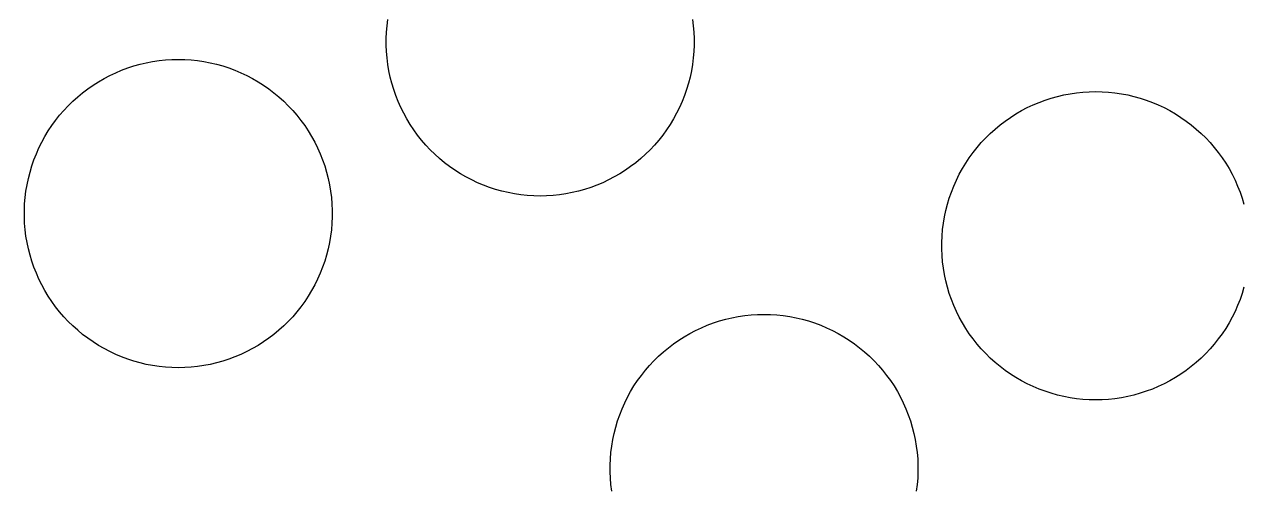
# Model space of a CAD drawing. Header units: metres. Extents: x -102 to 102, y -50 to 50.
# Drawn here: x 27.24 to 39.9, y -11.99 to -7.18 of the extents above; entities that cross this region are included whole.
import ezdxf

# ---------------------------------------------------------------- set-up
doc = ezdxf.new("R2010")
doc.units = ezdxf.units.M

msp = doc.modelspace()

# ---------------------------------------------------------------- linework, layer by layer
for p, q in [((31.004, -7.26408), (31.0097, -7.19731)), ((31.0097, -7.19731), (31.0181, -7.13083)), ((34.1837, -7.13083), (34.1921, -7.19731)), ((34.1921, -7.19731), (34.1977, -7.26408)), ((31.0012, -7.33105), (31.004, -7.26408)), ((31.0012, -7.39806), (31.0012, -7.33105)), ((34.1977, -7.26408), (34.2005, -7.33105)), ((34.2005, -7.33105), (34.2005, -7.39806)), ((31.004, -7.46503), (31.0012, -7.39806)), ((31.0097, -7.5318), (31.004, -7.46503)), ((34.1977, -7.46503), (34.1921, -7.5318)), ((34.2005, -7.39806), (34.1977, -7.46503)), ((28.4429, -7.597), (28.5082, -7.5817)), ((28.5082, -7.5817), (28.574, -7.56914)), ((28.574, -7.56914), (28.6403, -7.55936)), ((28.6403, -7.55936), (28.707, -7.55235)), ((28.707, -7.55235), (28.7738, -7.54814)), ((28.7738, -7.54814), (28.8408, -7.54674)), ((28.8408, -7.54674), (28.9078, -7.54814)), ((28.9078, -7.54814), (28.9747, -7.55235)), ((28.9747, -7.55235), (29.0414, -7.55936)), ((29.0414, -7.55936), (29.1077, -7.56914)), ((29.1077, -7.56914), (29.1735, -7.5817)), ((29.1735, -7.5817), (29.2387, -7.597)), ((31.0181, -7.59828), (31.0097, -7.5318)), ((34.1921, -7.5318), (34.1837, -7.59828)), ((28.07, -7.74464), (28.1294, -7.71359)), ((28.1294, -7.71359), (28.1901, -7.68506)), ((28.1901, -7.68506), (28.2518, -7.6591)), ((28.2518, -7.6591), (28.3147, -7.63574)), ((28.3147, -7.63574), (28.3784, -7.61502)), ((28.3784, -7.61502), (28.4429, -7.597)), ((29.2387, -7.597), (29.3033, -7.61502)), ((29.3033, -7.61502), (29.367, -7.63574)), ((29.367, -7.63574), (29.4298, -7.6591)), ((29.4298, -7.6591), (29.4916, -7.68506)), ((29.4916, -7.68506), (29.5523, -7.71359)), ((29.5523, -7.71359), (29.6116, -7.74464)), ((31.0292, -7.66437), (31.0181, -7.59828)), ((31.0432, -7.72992), (31.0292, -7.66437)), ((34.1725, -7.66437), (34.1586, -7.72992)), ((34.1837, -7.59828), (34.1725, -7.66437)), ((27.9004, -7.85231), (27.9554, -7.81407)), ((27.9554, -7.81407), (28.012, -7.77815)), ((28.012, -7.77815), (28.07, -7.74464)), ((29.6116, -7.74464), (29.6697, -7.77815)), ((29.6697, -7.77815), (29.7263, -7.81407)), ((29.7263, -7.81407), (29.7813, -7.85231)), ((31.0598, -7.79483), (31.0432, -7.72992)), ((31.0792, -7.85898), (31.0598, -7.79483)), ((34.142, -7.79483), (34.1226, -7.85898)), ((34.1586, -7.72992), (34.142, -7.79483)), ((27.7456, -7.98039), (27.7954, -7.93555)), ((27.7954, -7.93555), (27.847, -7.89282)), ((27.847, -7.89282), (27.9004, -7.85231)), ((29.7813, -7.85231), (29.8347, -7.89282)), ((29.8347, -7.89282), (29.8863, -7.93555)), ((29.8863, -7.93555), (29.9361, -7.98039)), ((31.1012, -7.92227), (31.0792, -7.85898)), ((31.1259, -7.98457), (31.1012, -7.92227)), ((34.1005, -7.92227), (34.0759, -7.98457)), ((34.1226, -7.85898), (34.1005, -7.92227)), ((37.7847, -7.993), (37.8475, -7.96964)), ((37.8475, -7.96964), (37.9112, -7.94893)), ((37.9112, -7.94893), (37.9758, -7.93091)), ((37.9758, -7.93091), (38.041, -7.9156)), ((38.041, -7.9156), (38.1068, -7.90305)), ((38.1068, -7.90305), (38.1731, -7.89325)), ((38.1731, -7.89325), (38.2398, -7.88625)), ((38.2398, -7.88625), (38.3067, -7.88203)), ((38.3067, -7.88203), (38.3737, -7.88063)), ((38.3737, -7.88063), (38.4407, -7.88203)), ((38.4407, -7.88203), (38.5075, -7.88625)), ((38.5075, -7.88625), (38.5742, -7.89325)), ((38.5742, -7.89325), (38.6405, -7.90305)), ((38.6405, -7.90305), (38.7063, -7.9156)), ((38.7063, -7.9156), (38.7716, -7.93091)), ((38.7716, -7.93091), (38.8361, -7.94893)), ((38.8361, -7.94893), (38.8998, -7.96964)), ((38.8998, -7.96964), (38.9627, -7.993)), ((27.608, -8.12686), (27.6518, -8.07613)), ((27.6518, -8.07613), (27.6977, -8.02728)), ((27.6977, -8.02728), (27.7456, -7.98039)), ((29.9361, -7.98039), (29.984, -8.02728)), ((29.984, -8.02728), (30.0299, -8.07613)), ((30.0299, -8.07613), (30.0737, -8.12686)), ((31.1532, -8.04581), (31.1259, -7.98457)), ((31.183, -8.10583), (31.1532, -8.04581)), ((34.0486, -8.04581), (34.0188, -8.10583)), ((34.0759, -7.98457), (34.0486, -8.04581)), ((37.5448, -8.11205), (37.6028, -8.07854)), ((37.6028, -8.07854), (37.6622, -8.0475)), ((37.6622, -8.0475), (37.7229, -8.01897)), ((37.7229, -8.01897), (37.7847, -7.993)), ((38.9627, -7.993), (39.0244, -8.01897)), ((39.0244, -8.01897), (39.0851, -8.0475)), ((39.0851, -8.0475), (39.1445, -8.07854)), ((39.1445, -8.07854), (39.2025, -8.11205)), ((27.527, -8.2336), (27.5664, -8.17938)), ((27.5664, -8.17938), (27.608, -8.12686)), ((30.0737, -8.12686), (30.1153, -8.17938)), ((30.1153, -8.17938), (30.1547, -8.2336)), ((31.2153, -8.16455), (31.183, -8.10583)), ((31.25, -8.22188), (31.2153, -8.16455)), ((31.287, -8.27769), (31.25, -8.22188)), ((33.9518, -8.22188), (33.9147, -8.27769)), ((33.9865, -8.16455), (33.9518, -8.22188)), ((34.0188, -8.10583), (33.9865, -8.16455)), ((37.3282, -8.26944), (37.3798, -8.22673)), ((37.3798, -8.22673), (37.4332, -8.1862)), ((37.4332, -8.1862), (37.4882, -8.14796)), ((37.4882, -8.14796), (37.5448, -8.11205)), ((39.2025, -8.11205), (39.2591, -8.14796)), ((39.2591, -8.14796), (39.3141, -8.1862)), ((39.3141, -8.1862), (39.3675, -8.22673)), ((39.3675, -8.22673), (39.4191, -8.26944)), ((27.4229, -8.40547), (27.4552, -8.34674)), ((27.4552, -8.34674), (27.4899, -8.28941)), ((27.4899, -8.28941), (27.527, -8.2336)), ((30.1547, -8.2336), (30.1918, -8.28941)), ((30.1918, -8.28941), (30.2265, -8.34674)), ((30.2265, -8.34674), (30.2588, -8.40547)), ((31.3264, -8.33191), (31.287, -8.27769)), ((31.3681, -8.38443), (31.3264, -8.33191)), ((33.8753, -8.33191), (33.8337, -8.38443)), ((33.9147, -8.27769), (33.8753, -8.33191)), ((37.2305, -8.36118), (37.2784, -8.31429)), ((37.2784, -8.31429), (37.3282, -8.26944)), ((39.4191, -8.26944), (39.4689, -8.31429)), ((39.4689, -8.31429), (39.5168, -8.36118)), ((27.3659, -8.52672), (27.3931, -8.46548)), ((27.3931, -8.46548), (27.4229, -8.40547)), ((30.2588, -8.40547), (30.2886, -8.46548)), ((30.2886, -8.46548), (30.3158, -8.52672)), ((31.4119, -8.43517), (31.3681, -8.38443)), ((31.4577, -8.48402), (31.4119, -8.43517)), ((33.7899, -8.43517), (33.744, -8.48402)), ((33.8337, -8.38443), (33.7899, -8.43517)), ((37.0992, -8.51328), (37.1408, -8.46075)), ((37.1408, -8.46075), (37.1846, -8.41002)), ((37.1846, -8.41002), (37.2305, -8.36118)), ((39.5168, -8.36118), (39.5627, -8.41002)), ((39.5627, -8.41002), (39.6065, -8.46075)), ((39.6065, -8.46075), (39.6481, -8.51328)), ((27.3192, -8.65231), (27.3412, -8.58902)), ((27.3412, -8.58902), (27.3659, -8.52672)), ((30.3158, -8.52672), (30.3405, -8.58902)), ((30.3405, -8.58902), (30.3625, -8.65231)), ((31.5056, -8.5309), (31.4577, -8.48402)), ((31.5554, -8.57574), (31.5056, -8.5309)), ((31.6071, -8.61847), (31.5554, -8.57574)), ((33.6464, -8.57574), (33.5947, -8.61847)), ((33.6962, -8.5309), (33.6464, -8.57574)), ((33.744, -8.48402), (33.6962, -8.5309)), ((37.0227, -8.62331), (37.0598, -8.56749)), ((37.0598, -8.56749), (37.0992, -8.51328)), ((39.6481, -8.51328), (39.6875, -8.56749)), ((39.6875, -8.56749), (39.7246, -8.62331)), ((27.2831, -8.78137), (27.2998, -8.71646)), ((27.2998, -8.71646), (27.3192, -8.65231)), ((30.3625, -8.65231), (30.3819, -8.71646)), ((30.3819, -8.71646), (30.3986, -8.78137)), ((31.6604, -8.65898), (31.6071, -8.61847)), ((31.7155, -8.69724), (31.6604, -8.65898)), ((31.772, -8.73314), (31.7155, -8.69724)), ((31.8301, -8.76665), (31.772, -8.73314)), ((33.4297, -8.73314), (33.3717, -8.76665)), ((33.4863, -8.69724), (33.4297, -8.73314)), ((33.5414, -8.65898), (33.4863, -8.69724)), ((33.5947, -8.61847), (33.5414, -8.65898)), ((36.9557, -8.73936), (36.988, -8.68063)), ((36.988, -8.68063), (37.0227, -8.62331)), ((39.7246, -8.62331), (39.7593, -8.68063)), ((39.7593, -8.68063), (39.7916, -8.73936)), ((27.258, -8.91301), (27.2692, -8.84692)), ((27.2692, -8.84692), (27.2831, -8.78137)), ((30.3986, -8.78137), (30.4125, -8.84692)), ((30.4125, -8.84692), (30.4237, -8.91301)), ((31.8895, -8.7977), (31.8301, -8.76665)), ((31.9501, -8.82623), (31.8895, -8.7977)), ((32.0119, -8.8522), (31.9501, -8.82623)), ((32.0747, -8.87556), (32.0119, -8.8522)), ((33.1899, -8.8522), (33.1271, -8.87556)), ((33.2517, -8.82623), (33.1899, -8.8522)), ((33.3123, -8.7977), (33.2517, -8.82623)), ((33.3717, -8.76665), (33.3123, -8.7977)), ((36.874, -8.92291), (36.8987, -8.86061)), ((36.8987, -8.86061), (36.9259, -8.79939)), ((36.9259, -8.79939), (36.9557, -8.73936)), ((39.7916, -8.73936), (39.8214, -8.79939)), ((39.8214, -8.79939), (39.8486, -8.86061)), ((39.8486, -8.86061), (39.8733, -8.92291)), ((27.244, -9.04628), (27.2496, -8.97949)), ((27.2496, -8.97949), (27.258, -8.91301)), ((30.4237, -8.91301), (30.4321, -8.97949)), ((30.4321, -8.97949), (30.4377, -9.04628)), ((32.1384, -8.89627), (32.0747, -8.87556)), ((32.203, -8.91429), (32.1384, -8.89627)), ((32.2682, -8.9296), (32.203, -8.91429)), ((32.3341, -8.94215), (32.2682, -8.9296)), ((32.4004, -8.95193), (32.3341, -8.94215)), ((32.467, -8.95894), (32.4004, -8.95193)), ((32.5339, -8.96315), (32.467, -8.95894)), ((32.6009, -8.96455), (32.5339, -8.96315)), ((32.6679, -8.96315), (32.6009, -8.96455)), ((32.7348, -8.95894), (32.6679, -8.96315)), ((32.8014, -8.95193), (32.7348, -8.95894)), ((32.8677, -8.94215), (32.8014, -8.95193)), ((32.9335, -8.9296), (32.8677, -8.94215)), ((32.9988, -8.91429), (32.9335, -8.9296)), ((33.0633, -8.89627), (32.9988, -8.91429)), ((33.1271, -8.87556), (33.0633, -8.89627)), ((36.8326, -9.05037), (36.852, -8.98621)), ((36.852, -8.98621), (36.874, -8.92291)), ((39.8733, -8.92291), (39.8953, -8.98621)), ((39.8953, -8.98621), (39.9147, -9.05037)), ((27.2412, -9.11324), (27.244, -9.04628)), ((27.2412, -9.18025), (27.2412, -9.11324)), ((30.4377, -9.04628), (30.4405, -9.11324)), ((30.4405, -9.11324), (30.4405, -9.18025)), ((36.8159, -9.11526), (36.8326, -9.05037)), ((27.244, -9.24721), (27.2412, -9.18025)), ((30.4405, -9.18025), (30.4377, -9.24721)), ((36.7908, -9.2469), (36.802, -9.18082)), ((36.802, -9.18082), (36.8159, -9.11526)), ((27.2496, -9.31398), (27.244, -9.24721)), ((27.258, -9.38048), (27.2496, -9.31398)), ((30.4321, -9.31398), (30.4237, -9.38048)), ((30.4377, -9.24721), (30.4321, -9.31398)), ((36.7768, -9.38017), (36.7824, -9.31339)), ((36.7824, -9.31339), (36.7908, -9.2469)), ((27.2692, -9.44655), (27.258, -9.38048)), ((27.2831, -9.5121), (27.2692, -9.44655)), ((30.4125, -9.44655), (30.3986, -9.5121)), ((30.4237, -9.38048), (30.4125, -9.44655)), ((36.774, -9.44713), (36.7768, -9.38017)), ((36.774, -9.51414), (36.774, -9.44713)), ((27.2998, -9.57701), (27.2831, -9.5121)), ((27.3192, -9.64116), (27.2998, -9.57701)), ((30.3819, -9.57701), (30.3625, -9.64116)), ((30.3986, -9.5121), (30.3819, -9.57701)), ((36.7768, -9.5811), (36.774, -9.51414)), ((36.7824, -9.64787), (36.7768, -9.5811)), ((27.3412, -9.70445), (27.3192, -9.64116)), ((27.3659, -9.76677), (27.3412, -9.70445)), ((30.3405, -9.70445), (30.3158, -9.76677)), ((30.3625, -9.64116), (30.3405, -9.70445)), ((36.7908, -9.71437), (36.7824, -9.64787)), ((36.802, -9.78044), (36.7908, -9.71437)), ((27.3931, -9.82799), (27.3659, -9.76677)), ((27.4229, -9.88802), (27.3931, -9.82799)), ((30.2886, -9.82799), (30.2588, -9.88802)), ((30.3158, -9.76677), (30.2886, -9.82799)), ((36.8159, -9.84599), (36.802, -9.78044)), ((36.8326, -9.9109), (36.8159, -9.84599)), ((27.4552, -9.94673), (27.4229, -9.88802)), ((27.4899, -10.0041), (27.4552, -9.94673)), ((30.2265, -9.94673), (30.1918, -10.0041)), ((30.2588, -9.88802), (30.2265, -9.94673)), ((36.852, -9.97507), (36.8326, -9.9109)), ((36.874, -10.0383), (36.852, -9.97507)), ((39.8953, -9.97507), (39.8733, -10.0383)), ((39.9147, -9.9109), (39.8953, -9.97507)), ((27.527, -10.0599), (27.4899, -10.0041)), ((27.5664, -10.1141), (27.527, -10.0599)), ((27.608, -10.1666), (27.5664, -10.1141)), ((30.1153, -10.1141), (30.0737, -10.1666)), ((30.1547, -10.0599), (30.1153, -10.1141)), ((30.1918, -10.0041), (30.1547, -10.0599)), ((36.8987, -10.1007), (36.874, -10.0383)), ((36.9259, -10.1619), (36.8987, -10.1007)), ((39.8486, -10.1007), (39.8214, -10.1619)), ((39.8733, -10.0383), (39.8486, -10.1007)), ((27.6518, -10.2173), (27.608, -10.1666)), ((27.6977, -10.2662), (27.6518, -10.2173)), ((30.0299, -10.2173), (29.984, -10.2662)), ((30.0737, -10.1666), (30.0299, -10.2173)), ((34.4646, -10.2614), (34.5291, -10.2433)), ((34.5291, -10.2433), (34.5944, -10.228)), ((34.5944, -10.228), (34.6602, -10.2155)), ((34.6602, -10.2155), (34.7265, -10.2057)), ((34.7265, -10.2057), (34.7932, -10.1987)), ((34.7932, -10.1987), (34.86, -10.1945)), ((34.86, -10.1945), (34.927, -10.1931)), ((34.927, -10.1931), (34.994, -10.1945)), ((34.994, -10.1945), (35.0609, -10.1987)), ((35.0609, -10.1987), (35.1276, -10.2057)), ((35.1276, -10.2057), (35.1939, -10.2155)), ((35.1939, -10.2155), (35.2597, -10.228)), ((35.2597, -10.228), (35.325, -10.2433)), ((35.325, -10.2433), (35.3895, -10.2614)), ((36.9557, -10.2219), (36.9259, -10.1619)), ((36.988, -10.2806), (36.9557, -10.2219)), ((39.7916, -10.2219), (39.7593, -10.2806)), ((39.8214, -10.1619), (39.7916, -10.2219)), ((27.7456, -10.3131), (27.6977, -10.2662)), ((27.7954, -10.3579), (27.7456, -10.3131)), ((27.847, -10.4007), (27.7954, -10.3579)), ((29.8863, -10.3579), (29.8347, -10.4007)), ((29.9361, -10.3131), (29.8863, -10.3579)), ((29.984, -10.2662), (29.9361, -10.3131)), ((34.1562, -10.391), (34.2156, -10.3599)), ((34.2156, -10.3599), (34.2763, -10.3314)), ((34.2763, -10.3314), (34.338, -10.3054)), ((34.338, -10.3054), (34.4009, -10.2821)), ((34.4009, -10.2821), (34.4646, -10.2614)), ((35.3895, -10.2614), (35.4532, -10.2821)), ((35.4532, -10.2821), (35.5161, -10.3054)), ((35.5161, -10.3054), (35.5778, -10.3314)), ((35.5778, -10.3314), (35.6385, -10.3599)), ((35.6385, -10.3599), (35.6979, -10.391)), ((37.0227, -10.338), (36.988, -10.2806)), ((37.0598, -10.3938), (37.0227, -10.338)), ((39.7246, -10.338), (39.6875, -10.3938)), ((39.7593, -10.2806), (39.7246, -10.338)), ((27.9004, -10.4412), (27.847, -10.4007)), ((27.9554, -10.4794), (27.9004, -10.4412)), ((28.012, -10.5153), (27.9554, -10.4794)), ((29.7263, -10.4794), (29.6697, -10.5153)), ((29.7813, -10.4412), (29.7263, -10.4794)), ((29.8347, -10.4007), (29.7813, -10.4412)), ((33.9332, -10.5392), (33.9866, -10.4986)), ((33.9866, -10.4986), (34.0416, -10.4604)), ((34.0416, -10.4604), (34.0982, -10.4245)), ((34.0982, -10.4245), (34.1562, -10.391)), ((35.6979, -10.391), (35.7559, -10.4245)), ((35.7559, -10.4245), (35.8125, -10.4604)), ((35.8125, -10.4604), (35.8675, -10.4986)), ((35.8675, -10.4986), (35.9209, -10.5392)), ((37.0992, -10.448), (37.0598, -10.3938)), ((37.1408, -10.5005), (37.0992, -10.448)), ((37.1846, -10.5512), (37.1408, -10.5005)), ((39.6065, -10.5005), (39.5627, -10.5512)), ((39.6481, -10.448), (39.6065, -10.5005)), ((39.6875, -10.3938), (39.6481, -10.448)), ((28.07, -10.5488), (28.012, -10.5153)), ((28.1294, -10.5799), (28.07, -10.5488)), ((28.1901, -10.6084), (28.1294, -10.5799)), ((28.2518, -10.6344), (28.1901, -10.6084)), ((29.4916, -10.6084), (29.4298, -10.6344)), ((29.5523, -10.5799), (29.4916, -10.6084)), ((29.6116, -10.5488), (29.5523, -10.5799)), ((29.6697, -10.5153), (29.6116, -10.5488)), ((33.7839, -10.6736), (33.8318, -10.6267)), ((33.8318, -10.6267), (33.8816, -10.5819)), ((33.8816, -10.5819), (33.9332, -10.5392)), ((35.9209, -10.5392), (35.9725, -10.5819)), ((35.9725, -10.5819), (36.0223, -10.6267)), ((36.0223, -10.6267), (36.0702, -10.6736)), ((37.2305, -10.6001), (37.1846, -10.5512)), ((37.2784, -10.647), (37.2305, -10.6001)), ((39.5168, -10.6001), (39.4689, -10.647)), ((39.5627, -10.5512), (39.5168, -10.6001)), ((28.3147, -10.6577), (28.2518, -10.6344)), ((28.3784, -10.6785), (28.3147, -10.6577)), ((28.4429, -10.6965), (28.3784, -10.6785)), ((28.5082, -10.7118), (28.4429, -10.6965)), ((28.574, -10.7243), (28.5082, -10.7118)), ((28.6403, -10.7341), (28.574, -10.7243)), ((28.707, -10.7411), (28.6403, -10.7341)), ((28.7738, -10.7453), (28.707, -10.7411)), ((28.8408, -10.7467), (28.7738, -10.7453)), ((28.9078, -10.7453), (28.8408, -10.7467)), ((28.9747, -10.7411), (28.9078, -10.7453)), ((29.0414, -10.7341), (28.9747, -10.7411)), ((29.1077, -10.7243), (29.0414, -10.7341)), ((29.1735, -10.7118), (29.1077, -10.7243)), ((29.2387, -10.6965), (29.1735, -10.7118)), ((29.3033, -10.6785), (29.2387, -10.6965)), ((29.367, -10.6577), (29.3033, -10.6785)), ((29.4298, -10.6344), (29.367, -10.6577)), ((33.6942, -10.7732), (33.738, -10.7225)), ((33.738, -10.7225), (33.7839, -10.6736)), ((36.0702, -10.6736), (36.1161, -10.7225)), ((36.1161, -10.7225), (36.1599, -10.7732)), ((37.3282, -10.6918), (37.2784, -10.647)), ((37.3798, -10.7345), (37.3282, -10.6918)), ((37.4332, -10.7751), (37.3798, -10.7345)), ((39.3675, -10.7345), (39.3141, -10.7751)), ((39.4191, -10.6918), (39.3675, -10.7345)), ((39.4689, -10.647), (39.4191, -10.6918)), ((33.5761, -10.9357), (33.6132, -10.8799)), ((33.6132, -10.8799), (33.6526, -10.8257)), ((33.6526, -10.8257), (33.6942, -10.7732)), ((36.1599, -10.7732), (36.2015, -10.8257)), ((36.2015, -10.8257), (36.2409, -10.8799)), ((36.2409, -10.8799), (36.278, -10.9357)), ((37.4882, -10.8133), (37.4332, -10.7751)), ((37.5448, -10.8492), (37.4882, -10.8133)), ((37.6028, -10.8827), (37.5448, -10.8492)), ((37.6622, -10.9138), (37.6028, -10.8827)), ((39.1445, -10.8827), (39.0851, -10.9138)), ((39.2025, -10.8492), (39.1445, -10.8827)), ((39.2591, -10.8133), (39.2025, -10.8492)), ((39.3141, -10.7751), (39.2591, -10.8133)), ((33.5091, -11.0518), (33.5414, -10.9931)), ((33.5414, -10.9931), (33.5761, -10.9357)), ((36.278, -10.9357), (36.3127, -10.9931)), ((36.3127, -10.9931), (36.345, -11.0518)), ((37.7229, -10.9423), (37.6622, -10.9138)), ((37.7847, -10.9683), (37.7229, -10.9423)), ((37.8475, -10.9916), (37.7847, -10.9683)), ((37.9112, -11.0123), (37.8475, -10.9916)), ((37.9758, -11.0304), (37.9112, -11.0123)), ((38.8361, -11.0123), (38.7716, -11.0304)), ((38.8998, -10.9916), (38.8361, -11.0123)), ((38.9627, -10.9683), (38.8998, -10.9916)), ((39.0244, -10.9423), (38.9627, -10.9683)), ((39.0851, -10.9138), (39.0244, -10.9423)), ((33.4521, -11.173), (33.4793, -11.1118)), ((33.4793, -11.1118), (33.5091, -11.0518)), ((36.345, -11.0518), (36.3748, -11.1118)), ((36.3748, -11.1118), (36.402, -11.173)), ((38.041, -11.0457), (37.9758, -11.0304)), ((38.1068, -11.0582), (38.041, -11.0457)), ((38.1731, -11.068), (38.1068, -11.0582)), ((38.2398, -11.075), (38.1731, -11.068)), ((38.3067, -11.0792), (38.2398, -11.075)), ((38.3737, -11.0806), (38.3067, -11.0792)), ((38.4407, -11.0792), (38.3737, -11.0806)), ((38.5075, -11.075), (38.4407, -11.0792)), ((38.5742, -11.068), (38.5075, -11.075)), ((38.6405, -11.0582), (38.5742, -11.068)), ((38.7063, -11.0457), (38.6405, -11.0582)), ((38.7716, -11.0304), (38.7063, -11.0457)), ((33.4054, -11.2986), (33.4274, -11.2354)), ((33.4274, -11.2354), (33.4521, -11.173)), ((36.402, -11.173), (36.4267, -11.2354)), ((36.4267, -11.2354), (36.4487, -11.2986)), ((33.3693, -11.4277), (33.386, -11.3628)), ((33.386, -11.3628), (33.4054, -11.2986)), ((36.4487, -11.2986), (36.4681, -11.3628)), ((36.4681, -11.3628), (36.4848, -11.4277)), ((33.3442, -11.5593), (33.3554, -11.4933)), ((33.3554, -11.4933), (33.3693, -11.4277)), ((36.4848, -11.4277), (36.4987, -11.4933)), ((36.4987, -11.4933), (36.5099, -11.5593)), ((33.3302, -11.6926), (33.3358, -11.6258)), ((33.3358, -11.6258), (33.3442, -11.5593)), ((36.5099, -11.5593), (36.5183, -11.6258)), ((36.5183, -11.6258), (36.5239, -11.6926)), ((33.3274, -11.7596), (33.3302, -11.6926)), ((33.3274, -11.8266), (33.3274, -11.7596)), ((36.5239, -11.6926), (36.5267, -11.7596)), ((36.5267, -11.7596), (36.5267, -11.8266)), ((33.3302, -11.8935), (33.3274, -11.8266)), ((33.3358, -11.9603), (33.3302, -11.8935)), ((36.5239, -11.8935), (36.5183, -11.9603)), ((36.5267, -11.8266), (36.5239, -11.8935)), ((33.3442, -12.0268), (33.3358, -11.9603)), ((36.5183, -11.9603), (36.5099, -12.0268))]:
    msp.add_line(p, q)

doc.saveas('drawing.dxf')
